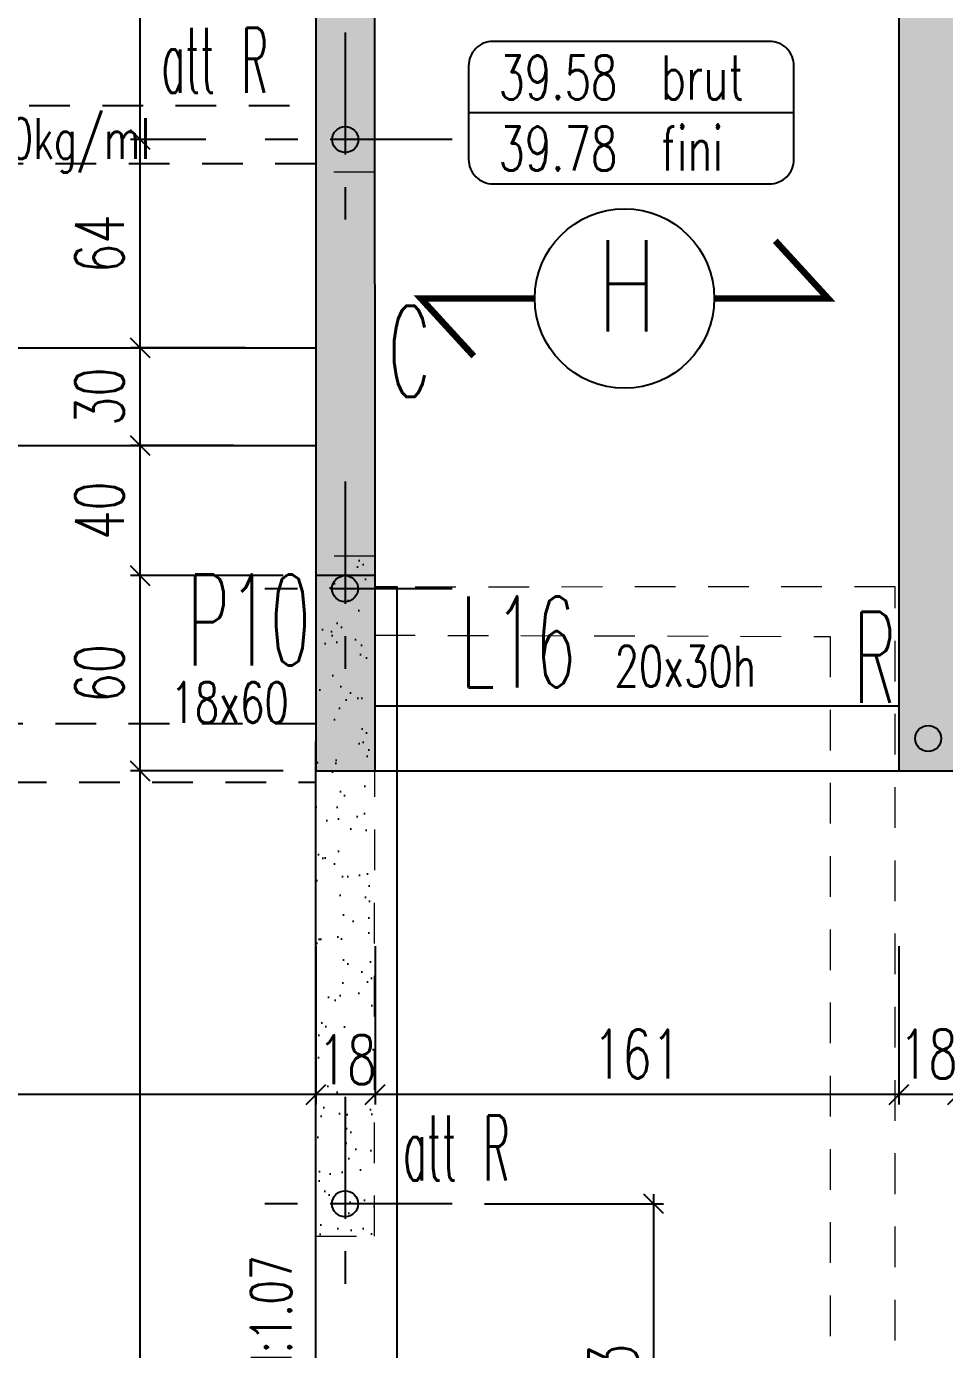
# Model space of a CAD drawing. Extents: x 308 to 437, y -199 to -146.
# Drawn here: x 367.063 to 369.884, y -171.129 to -167.064 of the extents above; entities that cross this region are included whole.
import ezdxf
from ezdxf.enums import TextEntityAlignment as Align

# ---------------------------------------------------------------- set-up
doc = ezdxf.new("R2010")
doc.units = 0
doc.header["$LTSCALE"] = 0.5
doc.header["$MEASUREMENT"] = 0
for name, pattern in [('AXES2', [1.125, 0.75, -0.125, 0.125, -0.125]), ('CACHE', [0.375, 0.25, -0.125]), ('DISCONTINU2', [0.375, 0.25, -0.125])]:
    doc.linetypes.add(name, pattern=pattern)
doc.layers.get('DEFPOINTS').update_dxf_attribs({"linetype": 'CONTINUOUS'})
for name, color, linetype in [('AXES', 6, 'AXES2'), ('COTATION', 7, 'CONTINUOUS'), ('HABILLAGE', 7, 'CONTINUOUS'), ('MURS', 3, 'CONTINUOUS'), ('PLANCHER', 7, 'CONTINUOUS'), ('POCHAGE', 254, 'CONTINUOUS'), ('POTEAUX', 1, 'CONTINUOUS'), ('POUTRES', 2, 'CONTINUOUS'), ('RAID', 1, 'CONTINUOUS'), ('RDC', 7, 'DISCONTINU2'), ('REPERAGE', 4, 'CONTINUOUS'), ('REPERE-CHAI', 4, 'CONTINUOUS'), ('REPERE-POT', 4, 'CONTINUOUS'), ('REPERE-POUT', 4, 'CONTINUOUS'), ('REPERE-RAID', 4, 'CONTINUOUS'), ('TPFI cloisonsSAAD', 4, 'CONTINUOUS')]:
    doc.layers.add(name, color=color, linetype=linetype)
doc.styles.add('ROMANS8', font='romans.shx', dxfattribs={"width": 0.7})
doc.styles.get("Standard").update_dxf_attribs({"font": 'txt.shx'})
doc.dimstyles.new('COT50 cm', dxfattribs={"dimtxt": 0.15, "dimasz": 0.06, "dimexe": 0.03, "dimexo": 0.1, "dimgap": 0.05, "dimtad": 1, "dimdec": 0, "dimlfac": 100, "dimzin": 0, "dimdsep": 46, "dimtxsty": 'ROMANS8', "dimblk1": 'OBLIQUE', "dimblk2": 'OBLIQUE', "dimsah": 1, "dimcen": 0.03, "dimdle": 0.03, "dimclrt": 1, "dimadec": 0, "dimazin": 0, "dimtfac": 1, "dimtdec": 0, "dimtmove": 0, "dimatfit": 3, "dimfxl": 0, "dimtolj": 1, "dimtzin": 0, "dimlwd": -1, "dimlwe": -1, "dimarcsym": 0})
pattern_1 = [(37.5, (-513.79323, 160.44126), (-0.004409535, 0.134877664), [0, -0.1064, 0, -0.119, 0, -0.11375]), (7.5, (-513.79323, 160.44126), (0.12388437, 0.197550225), [0, -0.0574, 0, -0.0959, 0, -0.03675]), (327.5, (-513.87933, 160.44126), (0.21798993, 0.000396134), [0, -0.035, 0, -0.126, 0, -0.1645]), (317.5, (-513.87933, 160.44126), (0.21042886, 0.06143729), [0, -0.0175, 0, -0.0826, 0, -0.0945])]

# ---------------------------------------------------------------- blocks, each defined once
blk = doc.blocks.new('139')
at = {"layer": 'HABILLAGE', "color": 7}
blk.add_line((-0.6648, 0), (0.6648, 0), dxfattribs=at)
at = {"layer": 'HABILLAGE'}
blk.add_lwpolyline([(-0.5648, -0.291), (0.5648, -0.291, 0.414214), (0.6648, -0.191), (0.6648, 0.191, 0.414214), (0.5648, 0.291), (-0.5648, 0.291, 0.414214), (-0.6648, 0.191), (-0.6648, -0.191, 0.414214)], format="xyb", close=True, dxfattribs=at)
at = {"layer": 'HABILLAGE', "color": 1, "width": 0.7}
for s, p in [('brut', (0.1215, 0.054)), ('fini', (0.1215, -0.237))]:
    blk.add_text(s, height=0.18, dxfattribs=at).set_placement(p)
for tag, p in [('NIVBRUT', (-0.5425, 0.054)), ('NIVFINI', (-0.5425, -0.237))]:
    blk.add_attdef(tag, p, '', height=0.18, dxfattribs=at)
blk = doc.blocks.new('_Oblique')
at = {"layer": 'COTATION', "color": 0, "lineweight": -2}
blk.add_line((-0.5, -0.5), (0.5, 0.5), dxfattribs=at)
blk = doc.blocks.new('*D1083')
at = {"layer": 'COTATION', "color": 0, "transparency": 16777216}
for p, q in [((368.9907, -171.8413), (368.9907, -170.6513)), ((368.471, -170.6813), (369.0207, -170.6813)), ((368.471, -171.8113), (369.0207, -171.8113))]:
    blk.add_line(p, q, dxfattribs=at)
at = {"layer": 'DEFPOINTS', "color": 0, "transparency": 16777216}
for p in [(368.371, -170.6813), (368.9907, -170.6813), (368.371, -171.8113)]:
    blk.add_point(p, dxfattribs=at)
at = {"layer": 'COTATION', "color": 0, "transparency": 16777216, "xscale": 0.06, "yscale": 0.06, "zscale": 0.06}
for p, rotation in [((368.9907, -170.6813), 90), ((368.9907, -171.8113), 270)]:
    blk.add_blockref('_Oblique', p, dxfattribs=dict(at, rotation=rotation))
at = {"layer": 'COTATION', "color": 1, "transparency": 16777216, "insert": (368.8657, -171.2463), "char_height": 0.15, "attachment_point": 5, "rotation": 90, "style": 'ROMANS8'}
blk.add_mtext('\\A1;113', dxfattribs=at)
blk = doc.blocks.new('*D1085')
at = {"layer": 'COTATION', "color": 0, "transparency": 16777216}
for p, q in [((367.4124, -174.2624), (367.4124, -169.3213)), ((367.8524, -169.3513), (367.3824, -169.3513)), ((367.8525, -174.2324), (367.3824, -174.2324))]:
    blk.add_line(p, q, dxfattribs=at)
at = {"layer": 'DEFPOINTS', "color": 0, "transparency": 16777216}
for p in [(367.4124, -169.3513), (367.9524, -169.3513), (367.9525, -174.2324)]:
    blk.add_point(p, dxfattribs=at)
at = {"layer": 'COTATION', "color": 0, "transparency": 16777216, "xscale": 0.06, "yscale": 0.06, "zscale": 0.06}
for p, rotation in [((367.4124, -169.3513), 90), ((367.4124, -174.2324), 270)]:
    blk.add_blockref('_Oblique', p, dxfattribs=dict(at, rotation=rotation))
at = {"layer": 'COTATION', "color": 1, "transparency": 16777216, "insert": (367.2874, -171.7918), "char_height": 0.15, "attachment_point": 5, "rotation": 90, "style": 'ROMANS8'}
blk.add_mtext('\\A1;488', dxfattribs=at)
blk = doc.blocks.new('*D1086')
at = {"layer": 'COTATION', "color": 0, "transparency": 16777216}
for p, q in [((367.8523, -168.7512), (367.3824, -168.7512)), ((367.4124, -169.3813), (367.4124, -168.7212)), ((367.8524, -169.3513), (367.3824, -169.3513))]:
    blk.add_line(p, q, dxfattribs=at)
at = {"layer": 'DEFPOINTS', "color": 0, "transparency": 16777216}
for p in [(367.4124, -168.7512), (367.9523, -168.7512), (367.9524, -169.3513)]:
    blk.add_point(p, dxfattribs=at)
at = {"layer": 'COTATION', "color": 0, "transparency": 16777216, "xscale": 0.06, "yscale": 0.06, "zscale": 0.06}
for p, rotation in [((367.4124, -168.7512), 90), ((367.4124, -169.3513), 270)]:
    blk.add_blockref('_Oblique', p, dxfattribs=dict(at, rotation=rotation))
at = {"layer": 'COTATION', "color": 1, "transparency": 16777216, "insert": (367.2874, -169.0512), "char_height": 0.15, "attachment_point": 5, "rotation": 90, "style": 'ROMANS8'}
blk.add_mtext('\\A1;60', dxfattribs=at)
blk = doc.blocks.new('*D1087')
at = {"layer": 'COTATION', "color": 0, "transparency": 16777216}
for p, q in [((367.4124, -168.7812), (367.4124, -168.3213)), ((367.7008, -168.3513), (367.3824, -168.3513)), ((367.8523, -168.7512), (367.3824, -168.7512))]:
    blk.add_line(p, q, dxfattribs=at)
at = {"layer": 'DEFPOINTS', "color": 0, "transparency": 16777216}
for p in [(367.4124, -168.3513), (367.8008, -168.3513), (367.9523, -168.7512)]:
    blk.add_point(p, dxfattribs=at)
at = {"layer": 'COTATION', "color": 0, "transparency": 16777216, "xscale": 0.06, "yscale": 0.06, "zscale": 0.06}
for p, rotation in [((367.4124, -168.3513), 90), ((367.4124, -168.7512), 270)]:
    blk.add_blockref('_Oblique', p, dxfattribs=dict(at, rotation=rotation))
at = {"layer": 'COTATION', "color": 1, "transparency": 16777216, "insert": (367.2874, -168.5513), "char_height": 0.15, "attachment_point": 5, "rotation": 90, "style": 'ROMANS8'}
blk.add_mtext('\\A1;40', dxfattribs=at)
blk = doc.blocks.new('*D1088')
at = {"layer": 'COTATION', "color": 0, "transparency": 16777216}
for p, q in [((367.4124, -168.3813), (367.4124, -168.0213)), ((367.7361, -168.0513), (367.3824, -168.0513)), ((367.7008, -168.3513), (367.3824, -168.3513))]:
    blk.add_line(p, q, dxfattribs=at)
at = {"layer": 'DEFPOINTS', "color": 0, "transparency": 16777216}
for p in [(367.4124, -168.0513), (367.8361, -168.0513), (367.8008, -168.3513)]:
    blk.add_point(p, dxfattribs=at)
at = {"layer": 'COTATION', "color": 0, "transparency": 16777216, "xscale": 0.06, "yscale": 0.06, "zscale": 0.06}
for p, rotation in [((367.4124, -168.0513), 90), ((367.4124, -168.3513), 270)]:
    blk.add_blockref('_Oblique', p, dxfattribs=dict(at, rotation=rotation))
at = {"layer": 'COTATION', "color": 1, "transparency": 16777216, "insert": (367.2874, -168.2013), "char_height": 0.15, "attachment_point": 5, "rotation": 90, "style": 'ROMANS8'}
blk.add_mtext('\\A1;30', dxfattribs=at)
blk = doc.blocks.new('*D1089')
at = {"layer": 'COTATION', "color": 0, "transparency": 16777216}
for p, q in [((367.6139, -167.4113), (367.3824, -167.4113)), ((367.4124, -168.0813), (367.4124, -167.3813)), ((367.7361, -168.0513), (367.3824, -168.0513))]:
    blk.add_line(p, q, dxfattribs=at)
at = {"layer": 'DEFPOINTS', "color": 0, "transparency": 16777216}
for p in [(367.4124, -167.4113), (367.7139, -167.4113), (367.8361, -168.0513)]:
    blk.add_point(p, dxfattribs=at)
at = {"layer": 'COTATION', "color": 0, "transparency": 16777216, "xscale": 0.06, "yscale": 0.06, "zscale": 0.06}
for p, rotation in [((367.4124, -167.4113), 90), ((367.4124, -168.0513), 270)]:
    blk.add_blockref('_Oblique', p, dxfattribs=dict(at, rotation=rotation))
at = {"layer": 'COTATION', "color": 1, "transparency": 16777216, "insert": (367.2874, -167.7313), "char_height": 0.15, "attachment_point": 5, "rotation": 90, "style": 'ROMANS8'}
blk.add_mtext('\\A1;64', dxfattribs=at)
blk = doc.blocks.new('*D1090')
at = {"layer": 'COTATION', "color": 0, "transparency": 16777216}
for p, q in [((367.4124, -167.4413), (367.4124, -166.3295)), ((368.0341, -166.3595), (367.3824, -166.3595)), ((367.6139, -167.4113), (367.3824, -167.4113))]:
    blk.add_line(p, q, dxfattribs=at)
at = {"layer": 'DEFPOINTS', "color": 0, "transparency": 16777216}
for p in [(367.4124, -166.3595), (368.1341, -166.3595), (367.7139, -167.4113)]:
    blk.add_point(p, dxfattribs=at)
at = {"layer": 'COTATION', "color": 0, "transparency": 16777216, "xscale": 0.06, "yscale": 0.06, "zscale": 0.06}
for p, rotation in [((367.4124, -166.3595), 90), ((367.4124, -167.4113), 270)]:
    blk.add_blockref('_Oblique', p, dxfattribs=dict(at, rotation=rotation))
at = {"layer": 'COTATION', "color": 1, "transparency": 16777216, "insert": (367.2874, -166.8854), "char_height": 0.15, "attachment_point": 5, "rotation": 90, "style": 'ROMANS8'}
blk.add_mtext('\\A1;105', dxfattribs=at)
blk = doc.blocks.new('*D1354')
at = {"layer": 'COTATION', "color": 0, "transparency": 16777216}
for p, q in [((369.9248, -169.7093), (369.9248, -170.376)), ((369.7439, -169.8894), (369.7439, -170.376)), ((369.9548, -170.346), (369.7139, -170.346))]:
    blk.add_line(p, q, dxfattribs=at)
at = {"layer": 'DEFPOINTS', "color": 0, "transparency": 16777216}
for p in [(369.9248, -169.6093), (369.7439, -169.7894), (369.7439, -170.346)]:
    blk.add_point(p, dxfattribs=at)
at = {"layer": 'COTATION', "color": 0, "transparency": 16777216, "xscale": 0.06, "yscale": 0.06, "zscale": 0.06, "rotation": 180}
blk.add_blockref('_Oblique', (369.7439, -170.346), dxfattribs=at)
at = {"layer": 'COTATION', "color": 0, "transparency": 16777216, "xscale": 0.06, "yscale": 0.06, "zscale": 0.06}
blk.add_blockref('_Oblique', (369.9248, -170.346), dxfattribs=at)
at = {"layer": 'COTATION', "color": 1, "transparency": 16777216, "insert": (369.8344, -170.221), "char_height": 0.15, "attachment_point": 5, "style": 'ROMANS8'}
blk.add_mtext('\\A1;18', dxfattribs=at)
blk = doc.blocks.new('*D1355')
at = {"layer": 'COTATION', "color": 0, "transparency": 16777216}
for p, q in [((368.1344, -169.8896), (368.1344, -170.376)), ((369.7439, -169.8894), (369.7439, -170.376)), ((369.7739, -170.346), (368.1044, -170.346))]:
    blk.add_line(p, q, dxfattribs=at)
at = {"layer": 'DEFPOINTS', "color": 0, "transparency": 16777216}
for p in [(368.1344, -169.7896), (369.7439, -169.7894), (368.1344, -170.346)]:
    blk.add_point(p, dxfattribs=at)
at = {"layer": 'COTATION', "color": 0, "transparency": 16777216, "xscale": 0.06, "yscale": 0.06, "zscale": 0.06, "rotation": 180}
blk.add_blockref('_Oblique', (368.1344, -170.346), dxfattribs=at)
at = {"layer": 'COTATION', "color": 0, "transparency": 16777216, "xscale": 0.06, "yscale": 0.06, "zscale": 0.06}
blk.add_blockref('_Oblique', (369.7439, -170.346), dxfattribs=at)
at = {"layer": 'COTATION', "color": 1, "transparency": 16777216, "insert": (368.9392, -170.221), "char_height": 0.15, "attachment_point": 5, "style": 'ROMANS8'}
blk.add_mtext('\\A1;161', dxfattribs=at)
blk = doc.blocks.new('*D1356')
at = {"layer": 'COTATION', "color": 0, "transparency": 16777216}
for p, q in [((367.9522, -169.8896), (367.9522, -170.376)), ((368.1344, -169.8896), (368.1344, -170.376)), ((368.1644, -170.346), (367.9222, -170.346))]:
    blk.add_line(p, q, dxfattribs=at)
at = {"layer": 'DEFPOINTS', "color": 0, "transparency": 16777216}
for p in [(367.9522, -169.7896), (368.1344, -169.7896), (367.9522, -170.346)]:
    blk.add_point(p, dxfattribs=at)
at = {"layer": 'COTATION', "color": 0, "transparency": 16777216, "xscale": 0.06, "yscale": 0.06, "zscale": 0.06, "rotation": 180}
blk.add_blockref('_Oblique', (367.9522, -170.346), dxfattribs=at)
at = {"layer": 'COTATION', "color": 0, "transparency": 16777216, "xscale": 0.06, "yscale": 0.06, "zscale": 0.06}
blk.add_blockref('_Oblique', (368.1344, -170.346), dxfattribs=at)
at = {"layer": 'COTATION', "color": 1, "transparency": 16777216, "insert": (368.0485, -170.2383), "char_height": 0.15, "attachment_point": 5, "style": 'ROMANS8'}
blk.add_mtext('\\A1;18', dxfattribs=at)
blk = doc.blocks.new('*D1357')
at = {"layer": 'COTATION', "color": 0, "transparency": 16777216}
for p, q in [((362.0496, -169.346), (362.0496, -170.376)), ((367.9522, -169.8896), (367.9522, -170.376)), ((367.9822, -170.346), (362.0196, -170.346))]:
    blk.add_line(p, q, dxfattribs=at)
at = {"layer": 'DEFPOINTS', "color": 0, "transparency": 16777216}
for p in [(362.0496, -168.3513), (367.9522, -169.7896), (362.0496, -170.346)]:
    blk.add_point(p, dxfattribs=at)
at = {"layer": 'COTATION', "color": 0, "transparency": 16777216, "xscale": 0.06, "yscale": 0.06, "zscale": 0.06, "rotation": 180}
blk.add_blockref('_Oblique', (362.0496, -170.346), dxfattribs=at)
at = {"layer": 'COTATION', "color": 0, "transparency": 16777216, "xscale": 0.06, "yscale": 0.06, "zscale": 0.06}
blk.add_blockref('_Oblique', (367.9522, -170.346), dxfattribs=at)
at = {"layer": 'COTATION', "color": 1, "transparency": 16777216, "insert": (365.0009, -170.221), "char_height": 0.15, "attachment_point": 5, "style": 'ROMANS8'}
blk.add_mtext('\\A1;590', dxfattribs=at)
blk = doc.blocks.new('A$C6B096A38')
at = {"layer": 'POCHAGE'}
h = blk.add_hatch(dxfattribs=at)
h.set_pattern_fill('AR-SAND', color=0, scale=0.07)
h.set_pattern_definition(pattern_1)
h.paths.add_polyline_path([(28.9369, -2.21), (15.7638, -2.21), (9.42, -2.21), (9.42, -2.39), (13.0197, -2.39), (13.0197, -5.2993), (13.1997, -5.2993), (13.1997, -5.1293), (14.397, -5.1293), (14.397, -6.865), (14.577, -6.865), (14.577, -4.9493), (13.1997, -4.9493), (13.1997, -2.39), (15.7735, -2.39), (15.7735, -6.865), (15.9535, -6.865), (15.9535, -2.39), (21.857, -2.39), (21.857, -7.07), (22.0369, -7.07), (22.0375, -2.4101), (23.6379, -2.4101), (23.6373, -4.3102), (23.818, -4.3102), (23.818, -2.39), (25.7556, -2.3901), (25.7556, -4.8004), (25.9357, -4.8004), (25.9357, -2.41), (28.7769, -2.41), (28.7769, -8.975), (28.9369, -8.975)])
h = blk.add_hatch(dxfattribs=at)
h.set_pattern_fill('AR-SAND', color=0, scale=0.07)
h.set_pattern_definition(pattern_1)
h.paths.add_polyline_path([(22.0382, -8.25), (21.8564, -8.25), (21.8563, -8.945), (21.8563, -10.34), (22.0363, -10.34)])
at = {"layer": 'AXES', "color": 1}
for p, q in [((21.9469, -6.6411), (21.9469, -7.2989)), ((22.2758, -6.97), (21.6181, -6.97)), ((21.9463, -8.0211), (21.9463, -8.6789)), ((22.2751, -8.35), (21.6174, -8.35)), ((21.9463, -9.9111), (21.9463, -10.5689)), ((22.2752, -10.24), (21.6174, -10.24))]:
    blk.add_line(p, q, dxfattribs=at)
at = {"layer": 'RAID'}
for centre in [(21.9469, -6.97), (21.9463, -8.35), (21.9463, -10.24)]:
    blk.add_circle(centre, 0.04, dxfattribs=at)
at = {"layer": 'RDC', "linetype": 'CACHE', "lineweight": 15}
blk.add_lwpolyline([(15.7638, -2.21), (28.9369, -2.21), (28.9369, -8.975), (28.7769, -8.975), (28.7769, -2.41), (25.9357, -2.41), (25.9357, -4.8004), (25.7556, -4.8004), (25.7556, -2.3901), (23.818, -2.39), (23.818, -4.3102), (23.6373, -4.3102), (23.6379, -2.4101), (22.0375, -2.4101), (22.0369, -7.07), (21.857, -7.07), (21.857, -2.39), (15.9535, -2.39)], dxfattribs=at)
blk.add_lwpolyline([(22.0363, -10.34), (22.0382, -8.25), (21.8564, -8.25), (21.8563, -8.945), (21.8563, -10.34)], close=True, dxfattribs=at)

msp = doc.modelspace()

# ---------------------------------------------------------------- hatches: boundary and pattern name
at = {"layer": 'POCHAGE'}
msp.add_hatch(color=256, dxfattribs=at).paths.add_polyline_path([(369.7441, -166.3595), (369.7439, -169.3512), (371.743, -169.3513), (371.743, -169.171), (369.9248, -169.1711), (369.9246, -166.3585), (369.9846, -166.3585), (369.9847, -166.179), (368.1341, -166.179), (368.1337, -162.8513), (367.9535, -162.8513), (367.9524, -169.3513), (368.1344, -169.3511), (368.1341, -166.3595)])
at = {"layer": 'POTEAUX'}
h = msp.add_hatch(color=256, dxfattribs=at)
h.dxf.hatch_style = 1
h.paths.add_polyline_path([(368.1344, -168.7511), (367.9523, -168.7512), (367.9524, -169.3511), (368.1344, -169.3511)])
at = {"layer": 'RAID'}
msp.add_hatch(color=256, dxfattribs=at).paths.add_polyline_path([(369.834, -169.2917, -1), (369.834, -169.2117, -1)])

# ---------------------------------------------------------------- linework, layer by layer
at = {"layer": 'MURS'}
msp.add_lwpolyline([(367.9535, -162.8513), (367.9524, -169.3513), (368.1344, -169.3511), (368.1341, -166.3595), (369.7441, -166.3595), (369.7439, -169.3512), (371.743, -169.3513), (371.743, -169.171), (369.9248, -169.1711), (369.9246, -166.3585), (369.9846, -166.3585), (369.9847, -166.179), (368.1341, -166.179), (368.1337, -162.8513)], dxfattribs=at)
at = {"layer": 'PLANCHER', "color": 1, "const_width": 0.02}
for points in [[(369.1766, -167.8996), (369.5266, -167.8996), (369.3643, -167.7224)], [(368.6253, -167.8996), (368.2753, -167.8996), (368.4376, -168.0768)]]:
    msp.add_lwpolyline(points, dxfattribs=at)
at = {"layer": 'PLANCHER', "color": 1}
msp.add_circle((368.901, -167.8996), 0.2757, dxfattribs=at)
at = {"layer": 'POTEAUX'}
msp.add_lwpolyline([(368.1344, -168.7511), (367.9523, -168.7512), (367.9524, -169.3511), (368.1344, -169.3511)], close=True, dxfattribs=at)
at = {"layer": 'POUTRES'}
for p, q in [((362.0496, -168.0513), (367.9527, -168.0513)), ((353.2362, -168.3513), (367.9526, -168.3513)), ((368.1344, -169.1512), (369.7439, -169.1512)), ((367.9525, -174.2324), (367.9524, -169.3513)), ((368.1344, -169.3511), (369.7439, -169.3512))]:
    msp.add_line(p, q, dxfattribs=at)
msp.add_lwpolyline([(368.1326, -174.8324), (368.2025, -174.8324), (368.2025, -168.7865), (368.1344, -168.7865)], dxfattribs=at)
at = {"layer": 'RAID'}
msp.add_circle((369.834, -169.2517), 0.04, dxfattribs=at)
at = {"layer": 'RDC', "linetype": 'CACHE', "lineweight": 15}
for points in [[(374.1642, -183.2637), (374.1642, -179.8763), (369.7328, -179.8763), (369.7328, -168.7856), (368.1328, -168.7865)], [(368.1328, -168.934), (369.5328, -168.9382), (369.5328, -179.8763), (368.1328, -179.8763)]]:
    msp.add_lwpolyline(points, dxfattribs=at)
at = {"layer": 'TPFI cloisonsSAAD', "linetype": 'CACHE'}
msp.add_lwpolyline([(353.2361, -167.1863), (356.8221, -167.1863), (356.8221, -169.3863), (359.1159, -169.3863), (359.1159, -173.6663), (362.0496, -173.6663), (362.0496, -169.3863), (367.9522, -169.3863), (367.9522, -169.2063), (361.3399, -169.2063), (361.3399, -169.3863), (361.8697, -169.3863), (361.8697, -173.4863), (359.2959, -173.4863), (359.2959, -169.3863), (359.8261, -169.3863), (359.8261, -169.2063), (359.2959, -169.2063), (359.2959, -167.8926), (359.1159, -167.8926), (359.1159, -169.2063), (357.0021, -169.2063), (357.0021, -167.0063), (353.2361, -167.0063)], dxfattribs=at)
msp.add_lwpolyline([(365.4964, -167.3063), (367.9528, -167.3063), (367.9528, -167.4863), (365.4964, -167.4863)], close=True, dxfattribs=at)

# ---------------------------------------------------------------- block references
at = {"layer": 'HABILLAGE', "color": 1, "xscale": 0.7521624, "yscale": 0.7521624, "zscale": 0.7521624}
msp.add_blockref('139', (368.9217, -167.3285), dxfattribs=at).add_auto_attribs({'NIVBRUT': '39.58', 'NIVFINI': '39.78'})
at = {"layer": 'RDC'}
msp.add_blockref('A$C6B096A38', (346.0959, -160.4413), dxfattribs=at)

# ---------------------------------------------------------------- texts
at = {"layer": 'PLANCHER', "color": 1, "width": 0.7}
msp.add_text('H', height=0.28, dxfattribs=at).set_placement((368.9087, -167.8609), align=Align.MIDDLE)
at = {"layer": 'REPERAGE', "color": 1, "style": 'ROMANS8', "width": 0.7}
for s, p in [('surcharge sur dalle 300kg/ml', (365.6437, -167.471)), (' 20x30h', (368.8101, -169.0923))]:
    msp.add_text(s, height=0.125, dxfattribs=at).set_placement(p)
msp.add_text(' 25x150h All:1.07 ', height=0.125, rotation=90, dxfattribs=at).set_placement((367.8773, -171.8982))
at = {"layer": 'REPERE-CHAI', "color": 4, "width": 0.519}
msp.add_text('C', height=0.28, dxfattribs=at).set_placement((368.1745, -168.2019))
at = {"layer": 'REPERE-POT', "color": 4, "width": 0.519}
msp.add_text('P10', height=0.28, dxfattribs=at).set_placement((367.5562, -169.0273))
at = {"layer": 'REPERE-POT', "color": 1, "style": 'ROMANS8', "width": 0.7}
msp.add_text('18x60', height=0.125, dxfattribs=at).set_placement((367.5054, -169.2035))
at = {"layer": 'REPERE-POUT', "width": 0.519}
msp.add_text('L16', height=0.28, dxfattribs=at).set_placement((368.3963, -169.0952))
at = {"layer": 'REPERE-RAID', "color": 4}
for s, height, width, p in [('att R', 0.2, 0.45, (367.4776, -167.2678)), ('R', 0.28, 0.519, (369.6045, -169.1423)), ('att R', 0.2, 0.45, (368.2207, -170.6098))]:
    msp.add_text(s, height=height, dxfattribs=dict(at, width=width)).set_placement(p)

# ---------------------------------------------------------------- dimensions: what is measured, and where the dimension line sits
at = {"layer": 'COTATION'}
for base, p1, p2, picture, middle in [((367.4124, -166.3595), (367.7139, -167.4113), (368.1341, -166.3595), '*D1090', (367.2874, -166.8854)), ((367.4124, -167.4113), (367.8361, -168.0513), (367.7139, -167.4113), '*D1089', (367.2874, -167.7313)), ((367.4124, -168.0513), (367.8008, -168.3513), (367.8361, -168.0513), '*D1088', (367.2874, -168.2013)), ((367.4124, -168.3513), (367.9523, -168.7512), (367.8008, -168.3513), '*D1087', (367.2874, -168.5513)), ((367.4124, -168.7512), (367.9524, -169.3513), (367.9523, -168.7512), '*D1086', (367.2874, -169.0512)), ((367.4124, -169.3513), (367.9525, -174.2324), (367.9524, -169.3513), '*D1085', (367.2874, -171.7918)), ((368.9907, -170.6813), (368.371, -171.8113), (368.371, -170.6813), '*D1083', (368.8657, -171.2463))]:
    dim = msp.add_linear_dim(base=base, p1=p1, p2=p2, angle=90, dimstyle='COT50 cm', override={"dimtmove": 1}, dxfattribs=at)
    dim.commit()
    dim.dimension.update_dxf_attribs({"geometry": picture, "text_midpoint": middle})
for base, p1, p2, picture, middle in [((362.0496, -170.346), (367.9522, -169.7896), (362.0496, -168.3513), '*D1357', (365.0009, -170.221)), ((368.1344, -170.346), (369.7439, -169.7894), (368.1344, -169.7896), '*D1355', (368.9392, -170.221))]:
    dim = msp.add_linear_dim(base=base, p1=p1, p2=p2, dimstyle='COT50 cm', override={"dimtmove": 1}, dxfattribs=at)
    dim.commit()
    dim.dimension.update_dxf_attribs({"geometry": picture, "text_midpoint": middle})
for base, p1, p2, picture, middle in [((369.7439, -170.346), (369.9248, -169.6093), (369.7439, -169.7894), '*D1354', (369.8344, -170.346)), ((367.9522, -170.346), (368.1344, -169.7896), (367.9522, -169.7896), '*D1356', (368.0485, -170.3633))]:
    dim = msp.add_linear_dim(base=base, p1=p1, p2=p2, dimstyle='COT50 cm', override={"dimtmove": 1}, dxfattribs=at)
    dim.commit()
    dim.dimension.update_dxf_attribs({"geometry": picture, "text_midpoint": middle, "dimtype": 160})

doc.saveas('drawing.dxf')
